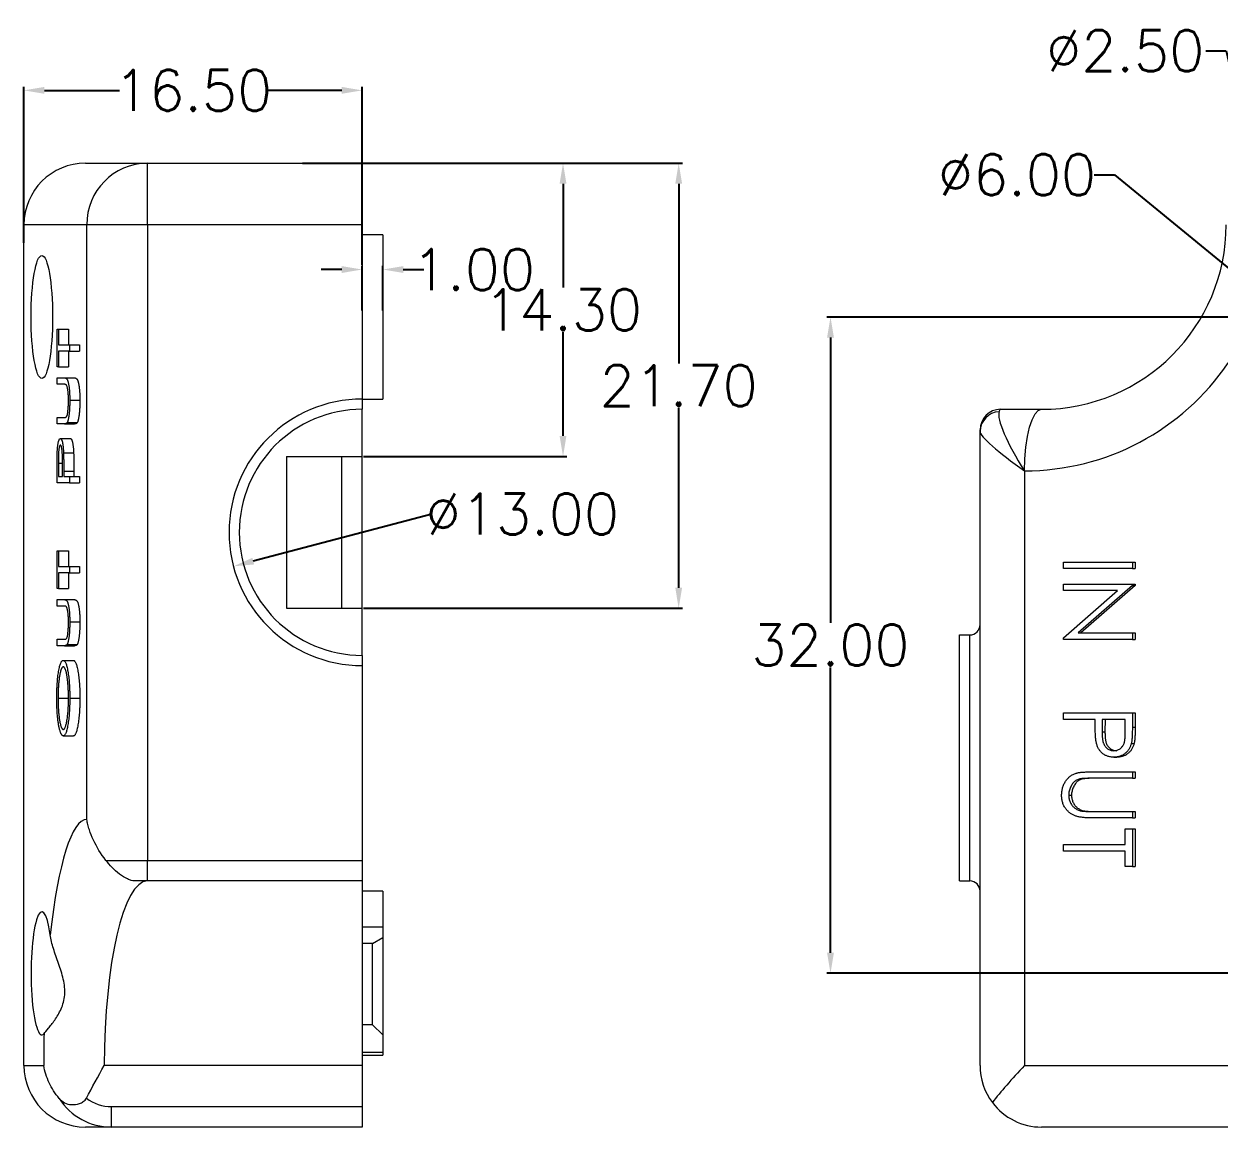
# Model space of a CAD drawing. Header units: inches. Extents: x 1561 to 2692, y 327 to 703.
# Drawn here: x 2455.8 to 2514, y 561.8 to 615.6 of the extents above; entities that cross this region are included whole.
import ezdxf

# ---------------------------------------------------------------- set-up
doc = ezdxf.new("R2010")
doc.units = ezdxf.units.IN
doc.header["$LTSCALE"] = 15
doc.styles.get("Standard").update_dxf_attribs({"font": 'txt', "bigfont": 'gbcbig.shx'})
doc.dimstyles.new('2.5', dxfattribs={"dimtxt": 2, "dimasz": 1, "dimexe": 0.18, "dimexo": 0.0625, "dimgap": 0.09, "dimtad": 0, "dimtih": 1, "dimtoh": 1, "dimzin": 0, "dimdsep": 46, "dimtxsty": 'Standard', "dimcen": 1, "dimadec": 0, "dimazin": 2, "dimtfac": 1, "dimtofl": 0, "dimtmove": 0, "dimatfit": 3, "dimfxl": 1, "dimtolj": 1, "dimtzin": 0, "dimarcsym": 0})

# ---------------------------------------------------------------- blocks, each defined once
blk = doc.blocks.new('SW_CENTERMARKSYMBOL_8')
at = {"color": 0, "linetype": 'Continuous', "lineweight": 0}
for p, q in [((0, 5), (0, 6.5)), ((0, 0), (0, 2.5)), ((-5, 0), (-6.5, 0)), ((0, 0), (-2.5, 0)), ((0, 0), (0, -2.5)), ((0, 0), (2.5, 0)), ((5, 0), (6.5, 0)), ((0, -5), (0, -6.5))]:
    blk.add_line(p, q, dxfattribs=at)
blk = doc.blocks.new('SW_CENTERMARKSYMBOL_9')
at = {"color": 0, "linetype": 'Continuous', "lineweight": 0}
for p, q in [((0, 5), (0, 6.5)), ((0, 0), (0, 2.5)), ((-5, 0), (-6.5, 0)), ((0, 0), (-2.5, 0)), ((0, 0), (0, -2.5)), ((0, 0), (2.5, 0)), ((5, 0), (6.5, 0)), ((0, -5), (0, -6.5))]:
    blk.add_line(p, q, dxfattribs=at)
blk = doc.blocks.new('*D173')
at = {"color": 0, "lineweight": -2}
for p, q in [((2455.761, 604.929), (2455.761, 612.538)), ((2472.261, 603.845), (2472.261, 612.538)), ((2456.761, 612.358), (2460.421, 612.358)), ((2471.261, 612.358), (2467.601, 612.358))]:
    blk.add_line(p, q, dxfattribs=at)
at = {"color": 0}
for points in [[(2456.761, 612.525), (2456.761, 612.192), (2455.761, 612.358)], [(2471.261, 612.525), (2471.261, 612.192), (2472.261, 612.358)]]:
    blk.add_solid(points, dxfattribs=at)
at = {"layer": 'Defpoints', "color": 0}
for p in [(2472.261, 612.358), (2455.761, 604.866), (2472.261, 603.782)]:
    blk.add_point(p, dxfattribs=at)
at = {"color": 0, "insert": (2464.011, 612.358), "char_height": 2, "attachment_point": 5}
blk.add_mtext('\\A1;16.50', dxfattribs=at)
blk = doc.blocks.new('*D174')
at = {"color": 0, "lineweight": -2}
for p, q in [((2472.261, 601.619), (2472.261, 603.802)), ((2473.261, 601.619), (2473.261, 603.802)), ((2471.261, 603.622), (2470.261, 603.622)), ((2474.261, 603.622), (2475.261, 603.622))]:
    blk.add_line(p, q, dxfattribs=at)
at = {"color": 0}
for points in [[(2471.261, 603.788), (2471.261, 603.455), (2472.261, 603.622)], [(2474.261, 603.788), (2474.261, 603.455), (2473.261, 603.622)]]:
    blk.add_solid(points, dxfattribs=at)
at = {"layer": 'Defpoints', "color": 0}
for p in [(2473.261, 603.622), (2472.261, 601.557), (2473.261, 601.557)]:
    blk.add_point(p, dxfattribs=at)
at = {"color": 0, "insert": (2477.684, 603.622), "char_height": 2, "attachment_point": 5}
blk.add_mtext('\\A1;1.00', dxfattribs=at)
blk = doc.blocks.new('*D175')
at = {"color": 0, "lineweight": -2}
for p, q in [((2469.347, 608.807), (2482.227, 608.807)), ((2482.047, 607.807), (2482.047, 602.747)), ((2482.047, 595.507), (2482.047, 600.567)), ((2472.323, 594.507), (2482.227, 594.507))]:
    blk.add_line(p, q, dxfattribs=at)
at = {"color": 0}
for points in [[(2481.88, 607.807), (2482.213, 607.807), (2482.047, 608.807)], [(2481.88, 595.507), (2482.213, 595.507), (2482.047, 594.507)]]:
    blk.add_solid(points, dxfattribs=at)
at = {"layer": 'Defpoints', "color": 0}
for p in [(2469.285, 608.807), (2482.047, 608.807), (2472.261, 594.507)]:
    blk.add_point(p, dxfattribs=at)
at = {"color": 0, "insert": (2482.047, 601.657), "char_height": 2, "attachment_point": 5}
blk.add_mtext('\\A1;14.30', dxfattribs=at)
blk = doc.blocks.new('*D176')
at = {"color": 0, "lineweight": -2}
for p, q in [((2469.347, 608.807), (2487.866, 608.807)), ((2487.686, 607.807), (2487.686, 599.047)), ((2487.686, 588.107), (2487.686, 596.867)), ((2472.323, 587.107), (2487.866, 587.107))]:
    blk.add_line(p, q, dxfattribs=at)
at = {"color": 0}
for points in [[(2487.52, 607.807), (2487.853, 607.807), (2487.686, 608.807)], [(2487.52, 588.107), (2487.853, 588.107), (2487.686, 587.107)]]:
    blk.add_solid(points, dxfattribs=at)
at = {"layer": 'Defpoints', "color": 0}
for p in [(2469.285, 608.807), (2487.686, 608.807), (2472.261, 587.107)]:
    blk.add_point(p, dxfattribs=at)
at = {"color": 0, "insert": (2487.686, 597.957), "char_height": 2, "attachment_point": 5}
blk.add_mtext('\\A1;21.70', dxfattribs=at)
blk = doc.blocks.new('*D177')
at = {"color": 0, "lineweight": -2}
blk.add_line((2475.643, 591.699), (2466.943, 589.404), dxfattribs=at)
at = {"color": 0}
blk.add_solid([(2466.9, 589.565), (2466.985, 589.243), (2465.976, 589.149)], dxfattribs=at)
at = {"layer": 'Defpoints', "color": 0}
for p in [(2478.546, 592.465), (2465.976, 589.149)]:
    blk.add_point(p, dxfattribs=at)
at = {"color": 0, "insert": (2480.066, 591.699), "char_height": 2, "attachment_point": 5}
blk.add_mtext('\\A1;∅13.00', dxfattribs=at)
blk = doc.blocks.new('*D189')
at = {"color": 0, "lineweight": -2}
for p, q in [((2523.82, 601.307), (2494.909, 601.307)), ((2495.089, 600.307), (2495.089, 586.397)), ((2495.089, 570.307), (2495.089, 584.217)), ((2523.82, 569.307), (2494.909, 569.307))]:
    blk.add_line(p, q, dxfattribs=at)
at = {"color": 0}
for points in [[(2494.922, 600.307), (2495.256, 600.307), (2495.089, 601.307)], [(2494.922, 570.307), (2495.256, 570.307), (2495.089, 569.307)]]:
    blk.add_solid(points, dxfattribs=at)
at = {"layer": 'Defpoints', "color": 0}
for p in [(2523.882, 601.307), (2495.089, 569.307), (2523.882, 569.307)]:
    blk.add_point(p, dxfattribs=at)
at = {"color": 0, "insert": (2495.089, 585.307), "char_height": 2, "attachment_point": 5}
blk.add_mtext('\\A1;32.00', dxfattribs=at)
blk = doc.blocks.new('*D192')
at = {"color": 0, "lineweight": -2}
for p, q in [((2507.939, 608.241), (2508.939, 608.241)), ((2508.939, 608.241), (2518.928, 600.037))]:
    blk.add_line(p, q, dxfattribs=at)
at = {"color": 0}
blk.add_solid([(2519.034, 600.166), (2518.822, 599.909), (2519.701, 599.403)], dxfattribs=at)
at = {"layer": 'Defpoints', "color": 0}
for p in [(2515.064, 603.211), (2519.701, 599.403)]:
    blk.add_point(p, dxfattribs=at)
at = {"color": 0, "insert": (2504.183, 608.241), "char_height": 2, "attachment_point": 5}
blk.add_mtext('\\A1;∅6.00', dxfattribs=at)
blk = doc.blocks.new('*D193')
at = {"color": 0, "lineweight": -2}
for p, q in [((2513.382, 614.286), (2514.382, 614.286)), ((2514.382, 614.286), (2516.876, 603.499)), ((2517.382, 600.307), (2517.382, 602.307)), ((2516.382, 601.307), (2518.382, 601.307))]:
    blk.add_line(p, q, dxfattribs=at)
at = {"color": 0}
blk.add_solid([(2517.038, 603.537), (2516.713, 603.461), (2517.101, 602.525)], dxfattribs=at)
at = {"layer": 'Defpoints', "color": 0}
for p in [(2517.101, 602.525), (2517.664, 600.089)]:
    blk.add_point(p, dxfattribs=at)
at = {"color": 0, "insert": (2509.459, 614.286), "char_height": 2, "attachment_point": 5}
blk.add_mtext('\\A1;∅2.50', dxfattribs=at)

msp = doc.modelspace()

# ---------------------------------------------------------------- linework, layer by layer
at = {"color": 7, "linetype": 'Continuous', "lineweight": 15}
for p, q in [((2458.761, 608.807), (2461.781, 608.807)), ((2461.781, 605.807), (2461.781, 608.807)), ((2461.781, 608.807), (2472.261, 608.807)), ((2472.261, 608.807), (2472.261, 605.807)), ((2458.826, 605.807), (2455.761, 605.807)), ((2455.761, 564.807), (2455.761, 605.807)), ((2458.826, 576.807), (2458.826, 605.807)), ((2461.781, 605.807), (2458.826, 605.807)), ((2461.781, 605.807), (2461.781, 574.807)), ((2472.261, 605.807), (2461.781, 605.807)), ((2472.261, 605.807), (2472.261, 597.307)), ((2473.261, 605.307), (2472.261, 605.307)), ((2473.261, 605.307), (2473.261, 597.307)), ((2457.378, 598.877), (2457.378, 600.717)), ((2457.378, 600.717), (2457.44, 600.717)), ((2457.44, 600.717), (2457.44, 599.954)), ((2457.44, 600.717), (2457.932, 600.717)), ((2457.932, 600.717), (2457.932, 599.954)), ((2457.44, 599.954), (2457.981, 599.954)), ((2457.981, 599.954), (2457.981, 599.64)), ((2457.981, 599.954), (2458.474, 599.954)), ((2458.474, 599.954), (2458.474, 599.64)), ((2457.981, 599.64), (2457.44, 599.64)), ((2457.44, 599.64), (2457.44, 598.877)), ((2457.932, 599.64), (2457.932, 598.877)), ((2457.981, 599.64), (2458.474, 599.64)), ((2457.44, 598.877), (2457.378, 598.877)), ((2457.44, 598.877), (2457.932, 598.877)), ((2457.378, 598.025), (2457.378, 598.339)), ((2457.378, 598.339), (2457.742, 598.339)), ((2457.739, 598.025), (2457.378, 598.025)), ((2457.742, 598.339), (2458.235, 598.339)), ((2457.997, 597.251), (2458.489, 597.251)), ((2472.261, 597.307), (2473.261, 597.307)), ((2472.261, 597.307), (2472.261, 596.807)), ((2472.261, 594.507), (2472.261, 596.807)), ((2503.382, 596.807), (2505.382, 596.807)), ((2457.378, 596.095), (2457.378, 596.409)), ((2457.378, 596.409), (2457.739, 596.409)), ((2457.739, 596.409), (2457.766, 596.409)), ((2457.742, 596.095), (2457.378, 596.095)), ((2457.742, 596.095), (2458.235, 596.095)), ((2457.869, 596.158), (2458.362, 596.158)), ((2502.382, 595.728), (2502.382, 595.807)), ((2502.382, 564.807), (2502.382, 595.728)), ((2457.54, 595.377), (2458.032, 595.377)), ((2457.693, 594.679), (2458.185, 594.679)), ((2468.561, 594.507), (2472.261, 594.507)), ((2468.561, 594.507), (2468.561, 587.107)), ((2471.261, 587.107), (2471.261, 594.507)), ((2472.261, 587.107), (2472.261, 594.507)), ((2457.378, 593.223), (2457.378, 593.91)), ((2457.44, 594.178), (2457.44, 593.538)), ((2457.641, 593.538), (2457.642, 594.15)), ((2457.44, 593.538), (2457.641, 593.538)), ((2457.703, 593.788), (2457.703, 593.538)), ((2457.703, 593.788), (2458.195, 593.788)), ((2457.703, 593.538), (2457.981, 593.538)), ((2457.981, 593.538), (2457.981, 593.223)), ((2457.981, 593.538), (2458.474, 593.538)), ((2458.195, 593.788), (2458.195, 593.538)), ((2458.474, 593.538), (2458.474, 593.223)), ((2504.549, 593.807), (2504.549, 564.807)), ((2457.981, 593.223), (2457.378, 593.223)), ((2457.981, 593.223), (2458.474, 593.223)), ((2457.378, 588.063), (2457.378, 589.903)), ((2457.378, 589.903), (2457.44, 589.903)), ((2457.44, 589.903), (2457.44, 589.14)), ((2457.44, 589.903), (2457.932, 589.903)), ((2457.932, 589.903), (2457.932, 589.14)), ((2506.445, 589.044), (2506.445, 589.358)), ((2506.445, 589.358), (2509.807, 589.358)), ((2509.807, 589.358), (2509.807, 589.044)), ((2509.807, 589.358), (2509.946, 589.358)), ((2509.946, 589.358), (2509.946, 589.044)), ((2457.44, 589.14), (2457.981, 589.14)), ((2457.44, 588.826), (2457.44, 588.063)), ((2457.981, 588.826), (2457.44, 588.826)), ((2457.932, 588.826), (2457.932, 588.063)), ((2457.981, 589.14), (2457.981, 588.826)), ((2457.981, 589.14), (2458.474, 589.14)), ((2457.981, 588.826), (2458.474, 588.826)), ((2458.474, 589.14), (2458.474, 588.826)), ((2509.807, 589.044), (2506.445, 589.044)), ((2509.807, 589.044), (2509.946, 589.044)), ((2457.44, 588.063), (2457.378, 588.063)), ((2457.44, 588.063), (2457.932, 588.063)), ((2506.445, 588.281), (2509.807, 588.281)), ((2506.445, 587.967), (2506.445, 588.281)), ((2509.807, 588.215), (2507.161, 585.903)), ((2509.946, 588.215), (2507.299, 585.903)), ((2509.807, 588.281), (2509.807, 588.215)), ((2509.807, 588.281), (2509.946, 588.281)), ((2509.807, 588.215), (2509.946, 588.215)), ((2509.946, 588.281), (2509.946, 588.215)), ((2457.378, 587.211), (2457.378, 587.525)), ((2457.378, 587.525), (2457.742, 587.525)), ((2457.742, 587.525), (2458.235, 587.525)), ((2506.445, 585.66), (2509.085, 587.967)), ((2509.085, 587.967), (2506.445, 587.967)), ((2457.739, 587.211), (2457.378, 587.211)), ((2468.561, 587.107), (2472.261, 587.107)), ((2472.261, 584.807), (2472.261, 587.107)), ((2457.997, 586.437), (2458.489, 586.437)), ((2501.382, 573.807), (2501.382, 585.807)), ((2501.382, 585.807), (2501.882, 585.807)), ((2501.882, 573.807), (2501.882, 585.807)), ((2507.161, 585.903), (2509.807, 585.903)), ((2509.807, 585.903), (2509.807, 585.589)), ((2509.807, 585.903), (2509.946, 585.903)), ((2509.946, 585.903), (2509.946, 585.589)), ((2457.378, 585.281), (2457.378, 585.595)), ((2457.378, 585.595), (2457.739, 585.595)), ((2457.742, 585.281), (2457.378, 585.281)), ((2457.739, 585.595), (2457.766, 585.595)), ((2457.742, 585.281), (2458.235, 585.281)), ((2457.869, 585.344), (2458.362, 585.344)), ((2506.445, 585.589), (2506.445, 585.66)), ((2509.807, 585.589), (2506.445, 585.589)), ((2509.807, 585.589), (2509.946, 585.589)), ((2457.679, 584.563), (2458.172, 584.563)), ((2472.261, 584.807), (2472.261, 584.307)), ((2472.261, 584.307), (2472.261, 574.807)), ((2457.925, 582.998), (2457.917, 582.716)), ((2457.424, 582.716), (2457.917, 582.716)), ((2457.917, 582.716), (2457.927, 582.438)), ((2457.997, 582.729), (2458.489, 582.729)), ((2506.445, 581.685), (2506.445, 581.999)), ((2506.445, 581.999), (2509.807, 581.999)), ((2507.996, 581.685), (2506.445, 581.685)), ((2507.996, 581.435), (2507.996, 581.685)), ((2508.341, 581.685), (2508.334, 581.072)), ((2509.462, 581.685), (2508.341, 581.685)), ((2508.48, 581.685), (2508.473, 581.072)), ((2509.462, 581.045), (2509.462, 581.685)), ((2509.807, 581.999), (2509.807, 581.313)), ((2509.807, 581.999), (2509.946, 581.999)), ((2509.946, 581.999), (2509.946, 581.313)), ((2508.334, 581.072), (2508.473, 581.072)), ((2509.807, 581.313), (2509.946, 581.313)), ((2457.682, 580.884), (2458.175, 580.884)), ((2509.756, 580.516), (2509.895, 580.516)), ((2508.905, 579.845), (2509.044, 579.845)), ((2507.345, 578.799), (2507.484, 578.799)), ((2507.776, 579.127), (2509.807, 579.127)), ((2509.807, 578.813), (2507.792, 578.813)), ((2509.807, 579.127), (2509.807, 578.813)), ((2509.807, 579.127), (2509.946, 579.127)), ((2509.807, 578.813), (2509.946, 578.813)), ((2509.946, 579.127), (2509.946, 578.813)), ((2506.703, 577.989), (2506.842, 577.989)), ((2507.27, 577.234), (2507.409, 577.234)), ((2507.792, 577.198), (2509.807, 577.198)), ((2509.807, 577.198), (2509.807, 576.884)), ((2509.807, 577.198), (2509.946, 577.198)), ((2509.946, 577.198), (2509.946, 576.884)), ((2509.807, 576.884), (2507.776, 576.884)), ((2509.807, 576.884), (2509.946, 576.884)), ((2509.462, 576.345), (2509.807, 576.345)), ((2509.462, 575.582), (2509.462, 576.345)), ((2509.807, 576.345), (2509.807, 574.506)), ((2509.807, 576.345), (2509.946, 576.345)), ((2509.946, 576.345), (2509.946, 574.506)), ((2506.445, 575.268), (2506.445, 575.582)), ((2506.445, 575.582), (2509.462, 575.582)), ((2509.462, 575.268), (2506.445, 575.268)), ((2509.462, 574.506), (2509.462, 575.268)), ((2459.763, 574.807), (2461.781, 574.807)), ((2461.781, 573.807), (2461.781, 574.807)), ((2461.781, 574.807), (2472.261, 574.807)), ((2472.261, 574.807), (2472.261, 573.807)), ((2509.807, 574.506), (2509.462, 574.506)), ((2509.807, 574.506), (2509.946, 574.506)), ((2461.781, 573.807), (2461.125, 573.807)), ((2472.261, 573.807), (2461.781, 573.807)), ((2472.261, 573.807), (2472.261, 564.807)), ((2501.382, 573.807), (2501.882, 573.807)), ((2473.261, 573.307), (2472.261, 573.307)), ((2473.261, 573.307), (2473.261, 571.552)), ((2473.261, 571.552), (2472.261, 571.552)), ((2473.261, 571.552), (2473.261, 571.047)), ((2472.761, 570.766), (2472.261, 570.766)), ((2472.761, 570.766), (2473.261, 571.047)), ((2472.761, 566.792), (2472.761, 570.766)), ((2473.261, 571.047), (2473.261, 566.309)), ((2472.761, 566.792), (2472.261, 566.792)), ((2473.261, 566.309), (2472.761, 566.792)), ((2473.261, 566.309), (2473.261, 565.439)), ((2473.261, 565.439), (2472.261, 565.439)), ((2472.261, 565.307), (2473.261, 565.307)), ((2473.261, 565.439), (2473.261, 565.307)), ((2455.761, 564.807), (2456.726, 564.807)), ((2472.261, 564.807), (2459.681, 564.807)), ((2472.261, 564.807), (2472.261, 562.807)), ((2504.549, 564.807), (2514.482, 564.807)), ((2460.031, 561.807), (2460.031, 562.807)), ((2460.031, 562.807), (2472.261, 562.807)), ((2472.261, 562.807), (2472.261, 561.807)), ((2460.031, 561.807), (2458.761, 561.807)), ((2472.261, 561.807), (2460.031, 561.807)), ((2514.908, 561.807), (2505.382, 561.807))]:
    msp.add_line(p, q, dxfattribs=at)
at = {"color": 8, "linetype": 'Continuous', "lineweight": 15}
msp.add_line((2457.44, 594.178), (2457.642, 594.178), dxfattribs=at)
at = {"color": 7, "linetype": 'Continuous', "lineweight": 15, "flags": 128}
msp.add_lwpolyline([(2504.549, 593.807), (2504.565, 594.392), (2504.612, 594.955), (2504.689, 595.474), (2504.793, 595.928), (2504.919, 596.301), (2505.063, 596.578), (2505.22, 596.749), (2505.382, 596.807)], dxfattribs=at)
at = {"color": 7, "linetype": 'Continuous', "lineweight": 15}
for centre, radius, start, end in [((2458.761, 605.807), 3, 90, 180), ((2461.804, 605.829), 2.978, 90.43528, 180.42883), ((2505.382, 605.807), 9, 270, 0), ((2504.549, 605.807), 12, 270, 325.87337), ((2472.261, 590.807), 6.5, 90, 270), ((2472.261, 590.807), 6, 90, 270), ((2503.382, 595.807), 1, 90, 180), ((2503.361, 595.711), 0.979, 93.27801, 179.02326), ((2501.882, 586.307), 0.5, 270, 0), ((2501.882, 573.307), 0.5, 0, 90), ((2458.761, 564.807), 3, 180, 270), ((2505.382, 564.807), 3, 180, 216.93358), ((2505.382, 564.807), 3, 216.93358, 270)]:
    msp.add_arc(centre, radius, start, end, dxfattribs=at)
msp.add_ellipse((2456.636, 601.307), major_axis=(0, 3), ratio=0.175, dxfattribs=at)
for centre, major_axis, ratio, start_param, end_param in [((2503.382, 593.807), (0, 3), 0.092622, 0, 0.281571), ((2505.382, 593.807), (-2.013, 2.975), 0.19384, 0.151112, 1.440337), ((2505.382, 593.807), (2.989, -1.962), 0.130427, 3.22698, 4.516205), ((2458.826, 564.807), (0, 12), 0.175, 0, 1.01132), ((2461.781, 564.807), (0, 9), 0.233333, 0, 1.570796), ((2456.636, 569.307), (0, 3), 0.175, 5.384921, 9.632804), ((2458.826, 564.807), (0, 12), 0.175, 1.440034, 1.570796), ((2505.382, 564.807), (2.97, 2.97), 0.141723, 1.711582, 2.356194), ((2460.031, 564.807), (3.015, 0), 0.994885, 3.707125, 4.712389), ((2460.031, 564.807), (2.03, 0), 0.98503, 4.06479, 4.712389)]:
    msp.add_ellipse(centre, major_axis=major_axis, ratio=ratio, start_param=start_param, end_param=end_param, dxfattribs=at)
for points, knots in [([(2457.833, 597.989), (2457.831, 597.992), (2457.826, 597.999), (2457.818, 598.005), (2457.809, 598.011), (2457.798, 598.016), (2457.785, 598.02), (2457.771, 598.023), (2457.756, 598.024), (2457.745, 598.025), (2457.739, 598.025)], [0, 0, 0, 0, 0.069835, 0.155621, 0.257802, 0.373811, 0.506402, 0.655564, 0.820079, 1, 1, 1, 1]), ([(2457.742, 598.339), (2457.749, 598.339), (2457.762, 598.338), (2457.78, 598.334), (2457.798, 598.327), (2457.815, 598.317), (2457.831, 598.304), (2457.846, 598.29), (2457.86, 598.272), (2457.873, 598.251), (2457.885, 598.227), (2457.897, 598.195), (2457.909, 598.16), (2457.92, 598.118), (2457.93, 598.07), (2457.941, 598.017), (2457.95, 597.959), (2457.96, 597.895), (2457.969, 597.828), (2457.976, 597.756), (2457.982, 597.68), (2457.988, 597.602), (2457.992, 597.519), (2457.995, 597.433), (2457.996, 597.343), (2457.997, 597.282), (2457.997, 597.251)], [0, 0, 0, 0, 0.054863, 0.107068, 0.156992, 0.20401, 0.248513, 0.290509, 0.330189, 0.367589, 0.403883, 0.440037, 0.476326, 0.512827, 0.550256, 0.588407, 0.627439, 0.667776, 0.708433, 0.748606, 0.788948, 0.829446, 0.87036, 0.912207, 0.955543, 1, 1, 1, 1]), ([(2457.935, 597.234), (2457.935, 597.262), (2457.934, 597.319), (2457.932, 597.404), (2457.928, 597.487), (2457.922, 597.567), (2457.916, 597.643), (2457.907, 597.713), (2457.898, 597.776), (2457.887, 597.834), (2457.875, 597.883), (2457.863, 597.927), (2457.848, 597.962), (2457.838, 597.98), (2457.833, 597.989)], [0, 0, 0, 0, 0.082893, 0.165308, 0.24777, 0.331788, 0.415226, 0.496315, 0.577102, 0.657736, 0.739278, 0.823164, 0.909473, 1, 1, 1, 1]), ([(2458.235, 598.339), (2458.241, 598.339), (2458.254, 598.338), (2458.273, 598.334), (2458.291, 598.327), (2458.308, 598.317), (2458.323, 598.304), (2458.338, 598.29), (2458.352, 598.272), (2458.365, 598.251), (2458.378, 598.227), (2458.39, 598.195), (2458.401, 598.16), (2458.412, 598.118), (2458.423, 598.07), (2458.433, 598.017), (2458.443, 597.959), (2458.452, 597.895), (2458.461, 597.828), (2458.469, 597.756), (2458.475, 597.68), (2458.48, 597.602), (2458.484, 597.519), (2458.487, 597.433), (2458.489, 597.343), (2458.489, 597.282), (2458.489, 597.251)], [0, 0, 0, 0, 0.054863, 0.107068, 0.156992, 0.20401, 0.248513, 0.290509, 0.330189, 0.367589, 0.403883, 0.440037, 0.476326, 0.512827, 0.550256, 0.588407, 0.627439, 0.667776, 0.708433, 0.748606, 0.788948, 0.829446, 0.87036, 0.912207, 0.955543, 1, 1, 1, 1]), ([(2457.82, 596.423), (2457.825, 596.429), (2457.836, 596.438), (2457.852, 596.465), (2457.866, 596.5), (2457.879, 596.543), (2457.891, 596.598), (2457.901, 596.666), (2457.911, 596.746), (2457.919, 596.837), (2457.926, 596.934), (2457.931, 597.034), (2457.934, 597.134), (2457.935, 597.201), (2457.935, 597.234)], [0, 0, 0, 0, 0.086898, 0.167753, 0.244964, 0.31813, 0.392337, 0.4701, 0.554266, 0.644399, 0.736918, 0.826197, 0.913693, 1, 1, 1, 1]), ([(2457.997, 597.251), (2457.997, 597.218), (2457.996, 597.152), (2457.995, 597.054), (2457.992, 596.961), (2457.988, 596.871), (2457.983, 596.785), (2457.977, 596.702), (2457.97, 596.623), (2457.962, 596.549), (2457.953, 596.478), (2457.943, 596.415), (2457.933, 596.356), (2457.921, 596.304), (2457.909, 596.258), (2457.897, 596.218), (2457.883, 596.184), (2457.874, 596.167), (2457.869, 596.158)], [0, 0, 0, 0, 0.071184, 0.139662, 0.206344, 0.271408, 0.335461, 0.39832, 0.460631, 0.523264, 0.585019, 0.645206, 0.704252, 0.762968, 0.821064, 0.880088, 0.939381, 1, 1, 1, 1]), ([(2458.489, 597.251), (2458.489, 597.218), (2458.489, 597.152), (2458.487, 597.054), (2458.484, 596.961), (2458.481, 596.871), (2458.476, 596.785), (2458.47, 596.702), (2458.463, 596.623), (2458.454, 596.549), (2458.445, 596.478), (2458.436, 596.415), (2458.425, 596.356), (2458.414, 596.304), (2458.402, 596.258), (2458.389, 596.218), (2458.376, 596.184), (2458.367, 596.167), (2458.362, 596.158)], [0, 0, 0, 0, 0.071184, 0.139662, 0.206344, 0.271408, 0.335461, 0.39832, 0.460631, 0.523264, 0.585019, 0.645206, 0.704252, 0.762968, 0.821064, 0.880088, 0.939381, 1, 1, 1, 1]), ([(2457.748, 596.41), (2457.76, 596.41), (2457.784, 596.409), (2457.808, 596.419), (2457.82, 596.423)], [0, 0, 0, 0, 0.505561, 1, 1, 1, 1]), ([(2457.869, 596.158), (2457.866, 596.152), (2457.859, 596.141), (2457.848, 596.129), (2457.834, 596.119), (2457.819, 596.11), (2457.803, 596.104), (2457.784, 596.099), (2457.764, 596.095), (2457.75, 596.095), (2457.742, 596.095)], [0, 0, 0, 0, 0.07813, 0.169465, 0.274335, 0.39211, 0.523687, 0.668365, 0.827132, 1, 1, 1, 1]), ([(2458.362, 596.158), (2458.359, 596.152), (2458.352, 596.141), (2458.34, 596.129), (2458.327, 596.119), (2458.312, 596.11), (2458.295, 596.104), (2458.277, 596.099), (2458.256, 596.095), (2458.242, 596.095), (2458.235, 596.095)], [0, 0, 0, 0, 0.07813, 0.169465, 0.274335, 0.39211, 0.523687, 0.668365, 0.827132, 1, 1, 1, 1]), ([(2457.387, 594.707), (2457.388, 594.731), (2457.39, 594.779), (2457.395, 594.848), (2457.4, 594.913), (2457.406, 594.976), (2457.413, 595.034), (2457.421, 595.09), (2457.43, 595.142), (2457.439, 595.19), (2457.45, 595.235), (2457.461, 595.272), (2457.472, 595.305), (2457.485, 595.332), (2457.497, 595.352), (2457.511, 595.367), (2457.525, 595.376), (2457.535, 595.377), (2457.54, 595.377)], [0, 0, 0, 0, 0.062472, 0.123472, 0.183383, 0.243116, 0.302081, 0.361286, 0.42141, 0.48249, 0.544101, 0.605721, 0.667186, 0.730025, 0.794582, 0.860367, 0.928918, 1, 1, 1, 1]), ([(2457.54, 595.063), (2457.535, 595.062), (2457.525, 595.059), (2457.511, 595.041), (2457.498, 595.009), (2457.485, 594.966), (2457.474, 594.913), (2457.464, 594.852), (2457.456, 594.782), (2457.451, 594.718), (2457.448, 594.66), (2457.445, 594.61), (2457.444, 594.553), (2457.442, 594.49), (2457.441, 594.421), (2457.44, 594.346), (2457.44, 594.264), (2457.44, 594.207), (2457.44, 594.178)], [0, 0, 0, 0, 0.0700338, 0.1392185, 0.2081679, 0.2791337, 0.3499371, 0.4182944, 0.4875403, 0.5575765, 0.5954902, 0.638118, 0.6859574, 0.7382224, 0.7961316, 0.8585366, 0.9266681, 1, 1, 1, 1]), ([(2457.54, 595.377), (2457.545, 595.377), (2457.554, 595.376), (2457.569, 595.366), (2457.582, 595.353), (2457.595, 595.332), (2457.607, 595.305), (2457.619, 595.274), (2457.63, 595.236), (2457.64, 595.192), (2457.649, 595.144), (2457.658, 595.091), (2457.666, 595.033), (2457.673, 594.971), (2457.679, 594.904), (2457.685, 594.833), (2457.689, 594.758), (2457.692, 594.706), (2457.693, 594.679)], [0, 0, 0, 0, 0.070119, 0.137192, 0.202016, 0.264631, 0.326117, 0.38601, 0.445812, 0.505298, 0.564633, 0.624283, 0.683902, 0.743953, 0.805388, 0.868388, 0.933084, 1, 1, 1, 1]), ([(2457.642, 594.15), (2457.642, 594.18), (2457.642, 594.238), (2457.641, 594.321), (2457.641, 594.399), (2457.64, 594.47), (2457.638, 594.535), (2457.636, 594.593), (2457.634, 594.646), (2457.63, 594.707), (2457.625, 594.775), (2457.617, 594.849), (2457.607, 594.912), (2457.596, 594.966), (2457.583, 595.01), (2457.569, 595.041), (2457.555, 595.06), (2457.545, 595.062), (2457.54, 595.063)], [0, 0, 0, 0, 0.072547, 0.14005, 0.202519, 0.260605, 0.313264, 0.361727, 0.40489, 0.444319, 0.516599, 0.586409, 0.654996, 0.724302, 0.793411, 0.86161, 0.929538, 1, 1, 1, 1]), ([(2458.032, 595.377), (2458.037, 595.377), (2458.047, 595.376), (2458.061, 595.366), (2458.075, 595.353), (2458.088, 595.332), (2458.1, 595.305), (2458.111, 595.274), (2458.122, 595.236), (2458.132, 595.192), (2458.142, 595.144), (2458.151, 595.091), (2458.158, 595.033), (2458.166, 594.971), (2458.172, 594.904), (2458.177, 594.833), (2458.182, 594.758), (2458.184, 594.706), (2458.185, 594.679)], [0, 0, 0, 0, 0.070119, 0.137192, 0.202016, 0.264631, 0.326117, 0.38601, 0.445812, 0.505298, 0.564633, 0.624283, 0.683902, 0.743953, 0.805388, 0.868388, 0.933084, 1, 1, 1, 1]), ([(2457.378, 593.91), (2457.378, 593.957), (2457.378, 594.048), (2457.378, 594.177), (2457.379, 594.295), (2457.38, 594.401), (2457.381, 594.495), (2457.383, 594.576), (2457.384, 594.646), (2457.386, 594.688), (2457.387, 594.707)], [0, 0, 0, 0, 0.176956, 0.339055, 0.486318, 0.618781, 0.735619, 0.838742, 0.926457, 1, 1, 1, 1]), ([(2457.693, 594.679), (2457.694, 594.657), (2457.695, 594.609), (2457.697, 594.53), (2457.699, 594.438), (2457.7, 594.333), (2457.701, 594.215), (2457.702, 594.084), (2457.703, 593.94), (2457.703, 593.84), (2457.703, 593.788)], [0, 0, 0, 0, 0.0751716, 0.1647429, 0.2680114, 0.385964, 0.5177993, 0.6636978, 0.8244168, 1, 1, 1, 1]), ([(2458.185, 594.679), (2458.186, 594.657), (2458.188, 594.609), (2458.19, 594.53), (2458.191, 594.438), (2458.193, 594.333), (2458.194, 594.215), (2458.195, 594.084), (2458.195, 593.94), (2458.195, 593.84), (2458.195, 593.788)], [0, 0, 0, 0, 0.0751716, 0.1647429, 0.2680114, 0.385964, 0.5177993, 0.6636978, 0.8244168, 1, 1, 1, 1]), ([(2457.742, 587.525), (2457.749, 587.524), (2457.762, 587.524), (2457.78, 587.52), (2457.798, 587.513), (2457.815, 587.503), (2457.831, 587.49), (2457.846, 587.476), (2457.86, 587.458), (2457.873, 587.436), (2457.885, 587.413), (2457.897, 587.381), (2457.909, 587.345), (2457.92, 587.304), (2457.93, 587.256), (2457.941, 587.203), (2457.95, 587.145), (2457.96, 587.081), (2457.969, 587.014), (2457.976, 586.942), (2457.982, 586.866), (2457.988, 586.787), (2457.992, 586.705), (2457.995, 586.619), (2457.996, 586.529), (2457.997, 586.468), (2457.997, 586.437)], [0, 0, 0, 0, 0.054863, 0.107068, 0.156992, 0.20401, 0.248513, 0.290509, 0.330189, 0.367589, 0.403883, 0.440037, 0.476326, 0.512827, 0.550256, 0.588407, 0.627439, 0.667776, 0.708433, 0.748606, 0.788948, 0.829446, 0.87036, 0.912207, 0.955543, 1, 1, 1, 1]), ([(2458.235, 587.525), (2458.241, 587.524), (2458.254, 587.524), (2458.273, 587.52), (2458.291, 587.513), (2458.308, 587.503), (2458.323, 587.49), (2458.338, 587.476), (2458.352, 587.458), (2458.365, 587.436), (2458.378, 587.413), (2458.39, 587.381), (2458.401, 587.345), (2458.412, 587.304), (2458.423, 587.256), (2458.433, 587.203), (2458.443, 587.145), (2458.452, 587.081), (2458.461, 587.014), (2458.469, 586.942), (2458.475, 586.866), (2458.48, 586.787), (2458.484, 586.705), (2458.487, 586.619), (2458.489, 586.529), (2458.489, 586.468), (2458.489, 586.437)], [0, 0, 0, 0, 0.054863, 0.107068, 0.156992, 0.20401, 0.248513, 0.290509, 0.330189, 0.367589, 0.403883, 0.440037, 0.476326, 0.512827, 0.550256, 0.588407, 0.627439, 0.667776, 0.708433, 0.748606, 0.788948, 0.829446, 0.87036, 0.912207, 0.955543, 1, 1, 1, 1]), ([(2457.833, 587.175), (2457.831, 587.178), (2457.826, 587.185), (2457.818, 587.191), (2457.809, 587.197), (2457.798, 587.202), (2457.785, 587.206), (2457.771, 587.209), (2457.756, 587.21), (2457.745, 587.21), (2457.739, 587.211)], [0, 0, 0, 0, 0.069835, 0.155621, 0.257802, 0.373811, 0.506402, 0.655564, 0.820079, 1, 1, 1, 1]), ([(2457.935, 586.42), (2457.935, 586.448), (2457.934, 586.505), (2457.932, 586.59), (2457.928, 586.672), (2457.922, 586.753), (2457.916, 586.829), (2457.907, 586.899), (2457.898, 586.962), (2457.887, 587.019), (2457.875, 587.069), (2457.863, 587.113), (2457.848, 587.148), (2457.838, 587.166), (2457.833, 587.175)], [0, 0, 0, 0, 0.082893, 0.165308, 0.24777, 0.331788, 0.415226, 0.496315, 0.577102, 0.657736, 0.739278, 0.823164, 0.909473, 1, 1, 1, 1]), ([(2457.82, 585.609), (2457.825, 585.614), (2457.836, 585.624), (2457.852, 585.651), (2457.866, 585.686), (2457.879, 585.729), (2457.891, 585.784), (2457.901, 585.852), (2457.911, 585.932), (2457.919, 586.023), (2457.926, 586.12), (2457.931, 586.22), (2457.934, 586.32), (2457.935, 586.387), (2457.935, 586.42)], [0, 0, 0, 0, 0.086898, 0.167753, 0.244964, 0.31813, 0.392337, 0.4701, 0.554266, 0.644399, 0.736918, 0.826197, 0.913693, 1, 1, 1, 1]), ([(2457.997, 586.437), (2457.997, 586.404), (2457.996, 586.338), (2457.995, 586.24), (2457.992, 586.147), (2457.988, 586.057), (2457.983, 585.97), (2457.977, 585.888), (2457.97, 585.809), (2457.962, 585.735), (2457.953, 585.664), (2457.943, 585.601), (2457.933, 585.542), (2457.921, 585.49), (2457.909, 585.444), (2457.897, 585.404), (2457.883, 585.37), (2457.874, 585.352), (2457.869, 585.344)], [0, 0, 0, 0, 0.071184, 0.139662, 0.206344, 0.271408, 0.335461, 0.39832, 0.460631, 0.523264, 0.585019, 0.645206, 0.704252, 0.762968, 0.821064, 0.880088, 0.939381, 1, 1, 1, 1]), ([(2458.489, 586.437), (2458.489, 586.404), (2458.489, 586.338), (2458.487, 586.24), (2458.484, 586.147), (2458.481, 586.057), (2458.476, 585.97), (2458.47, 585.888), (2458.463, 585.809), (2458.454, 585.735), (2458.445, 585.664), (2458.436, 585.601), (2458.425, 585.542), (2458.414, 585.49), (2458.402, 585.444), (2458.389, 585.404), (2458.376, 585.37), (2458.367, 585.352), (2458.362, 585.344)], [0, 0, 0, 0, 0.071184, 0.139662, 0.206344, 0.271408, 0.335461, 0.39832, 0.460631, 0.523264, 0.585019, 0.645206, 0.704252, 0.762968, 0.821064, 0.880088, 0.939381, 1, 1, 1, 1]), ([(2457.869, 585.344), (2457.866, 585.338), (2457.859, 585.327), (2457.848, 585.315), (2457.834, 585.305), (2457.819, 585.296), (2457.803, 585.29), (2457.784, 585.285), (2457.764, 585.281), (2457.75, 585.281), (2457.742, 585.281)], [0, 0, 0, 0, 0.07813, 0.169465, 0.274335, 0.39211, 0.523687, 0.668365, 0.827132, 1, 1, 1, 1]), ([(2457.748, 585.596), (2457.76, 585.596), (2457.784, 585.595), (2457.808, 585.605), (2457.82, 585.609)], [0, 0, 0, 0, 0.505561, 1, 1, 1, 1]), ([(2458.362, 585.344), (2458.359, 585.338), (2458.352, 585.327), (2458.34, 585.315), (2458.327, 585.305), (2458.312, 585.296), (2458.295, 585.29), (2458.277, 585.285), (2458.256, 585.281), (2458.242, 585.281), (2458.235, 585.281)], [0, 0, 0, 0, 0.07813, 0.169465, 0.274335, 0.39211, 0.523687, 0.668365, 0.827132, 1, 1, 1, 1]), ([(2457.362, 582.701), (2457.363, 582.766), (2457.363, 582.893), (2457.368, 583.08), (2457.375, 583.259), (2457.385, 583.43), (2457.398, 583.593), (2457.414, 583.748), (2457.432, 583.894), (2457.454, 584.03), (2457.477, 584.155), (2457.502, 584.264), (2457.528, 584.357), (2457.556, 584.432), (2457.585, 584.492), (2457.615, 584.532), (2457.647, 584.559), (2457.668, 584.562), (2457.679, 584.563)], [0, 0, 0, 0, 0.066567, 0.130742, 0.193348, 0.254998, 0.316119, 0.377264, 0.4394, 0.502805, 0.566356, 0.628251, 0.689107, 0.749358, 0.81018, 0.871617, 0.934873, 1, 1, 1, 1]), ([(2457.679, 584.563), (2457.69, 584.562), (2457.712, 584.559), (2457.743, 584.532), (2457.773, 584.491), (2457.802, 584.433), (2457.83, 584.357), (2457.856, 584.265), (2457.881, 584.156), (2457.905, 584.032), (2457.926, 583.896), (2457.945, 583.751), (2457.961, 583.599), (2457.974, 583.439), (2457.984, 583.272), (2457.991, 583.098), (2457.996, 582.916), (2457.996, 582.792), (2457.997, 582.729)], [0, 0, 0, 0, 0.065234, 0.128584, 0.190343, 0.251408, 0.312206, 0.373614, 0.436264, 0.500407, 0.564535, 0.627137, 0.688338, 0.74924, 0.810076, 0.871656, 0.934766, 1, 1, 1, 1]), ([(2458.172, 584.563), (2458.183, 584.562), (2458.204, 584.559), (2458.235, 584.532), (2458.266, 584.491), (2458.295, 584.433), (2458.322, 584.357), (2458.348, 584.265), (2458.374, 584.156), (2458.397, 584.032), (2458.419, 583.896), (2458.438, 583.751), (2458.453, 583.599), (2458.467, 583.439), (2458.477, 583.272), (2458.484, 583.098), (2458.488, 582.916), (2458.489, 582.792), (2458.489, 582.729)], [0, 0, 0, 0, 0.065234, 0.128584, 0.190343, 0.251408, 0.312206, 0.373614, 0.436264, 0.500407, 0.564535, 0.627137, 0.688338, 0.74924, 0.810076, 0.871656, 0.934766, 1, 1, 1, 1]), ([(2457.679, 584.249), (2457.673, 584.249), (2457.662, 584.248), (2457.645, 584.237), (2457.628, 584.222), (2457.611, 584.201), (2457.596, 584.172), (2457.58, 584.138), (2457.565, 584.097), (2457.551, 584.05), (2457.537, 583.998), (2457.523, 583.94), (2457.511, 583.877), (2457.499, 583.809), (2457.488, 583.736), (2457.477, 583.657), (2457.467, 583.575), (2457.459, 583.487), (2457.45, 583.396), (2457.443, 583.303), (2457.438, 583.208), (2457.433, 583.113), (2457.429, 583.015), (2457.426, 582.917), (2457.424, 582.817), (2457.424, 582.75), (2457.424, 582.716)], [0, 0, 0, 0, 0.042912, 0.085123, 0.126463, 0.167439, 0.207959, 0.248229, 0.288726, 0.329643, 0.370507, 0.411095, 0.451782, 0.492365, 0.533442, 0.575216, 0.617557, 0.660784, 0.704049, 0.746973, 0.789181, 0.831118, 0.873248, 0.915173, 0.957384, 1, 1, 1, 1]), ([(2457.935, 582.716), (2457.935, 582.751), (2457.935, 582.82), (2457.933, 582.922), (2457.93, 583.022), (2457.926, 583.12), (2457.922, 583.217), (2457.916, 583.311), (2457.909, 583.403), (2457.901, 583.493), (2457.892, 583.579), (2457.883, 583.662), (2457.873, 583.739), (2457.861, 583.811), (2457.849, 583.878), (2457.837, 583.941), (2457.823, 583.998), (2457.809, 584.05), (2457.794, 584.097), (2457.779, 584.138), (2457.763, 584.172), (2457.747, 584.2), (2457.731, 584.222), (2457.714, 584.237), (2457.697, 584.248), (2457.685, 584.249), (2457.679, 584.249)], [0, 0, 0, 0, 0.043639, 0.086549, 0.129194, 0.171459, 0.213444, 0.255398, 0.297507, 0.340084, 0.382496, 0.424107, 0.464849, 0.505555, 0.546202, 0.586772, 0.627275, 0.668486, 0.709511, 0.750395, 0.791069, 0.832005, 0.873119, 0.9146, 0.95695, 1, 1, 1, 1]), ([(2457.682, 580.884), (2457.675, 580.884), (2457.661, 580.885), (2457.64, 580.898), (2457.619, 580.917), (2457.598, 580.943), (2457.578, 580.978), (2457.559, 581.019), (2457.539, 581.069), (2457.521, 581.126), (2457.503, 581.189), (2457.486, 581.259), (2457.469, 581.333), (2457.454, 581.414), (2457.44, 581.5), (2457.427, 581.591), (2457.415, 581.688), (2457.404, 581.791), (2457.394, 581.896), (2457.386, 582.005), (2457.379, 582.116), (2457.373, 582.229), (2457.368, 582.344), (2457.365, 582.461), (2457.363, 582.58), (2457.362, 582.661), (2457.362, 582.701)], [0, 0, 0, 0, 0.043209, 0.0858729, 0.12812, 0.170152, 0.2119176, 0.253753, 0.2960064, 0.3384434, 0.3810154, 0.4228205, 0.4640891, 0.5051258, 0.545975, 0.5869852, 0.6283386, 0.6700838, 0.7119916, 0.7530392, 0.7940494, 0.8348855, 0.8754983, 0.9165473, 0.9580038, 1, 1, 1, 1]), ([(2457.424, 582.716), (2457.424, 582.683), (2457.424, 582.617), (2457.426, 582.519), (2457.429, 582.422), (2457.433, 582.326), (2457.438, 582.232), (2457.443, 582.139), (2457.451, 582.047), (2457.459, 581.957), (2457.468, 581.871), (2457.477, 581.788), (2457.488, 581.711), (2457.499, 581.639), (2457.511, 581.571), (2457.524, 581.508), (2457.537, 581.45), (2457.552, 581.398), (2457.566, 581.351), (2457.582, 581.31), (2457.597, 581.275), (2457.613, 581.248), (2457.63, 581.224), (2457.647, 581.21), (2457.664, 581.199), (2457.676, 581.198), (2457.682, 581.198)], [0, 0, 0, 0, 0.042017, 0.083632, 0.124965, 0.166222, 0.207584, 0.249508, 0.291612, 0.334606, 0.37747, 0.419392, 0.460873, 0.501919, 0.542707, 0.583836, 0.624654, 0.666009, 0.707437, 0.748588, 0.789403, 0.830765, 0.87209, 0.914006, 0.956505, 1, 1, 1, 1]), ([(2457.997, 582.729), (2457.996, 582.666), (2457.996, 582.541), (2457.991, 582.357), (2457.984, 582.181), (2457.974, 582.012), (2457.961, 581.851), (2457.945, 581.698), (2457.926, 581.552), (2457.905, 581.416), (2457.882, 581.291), (2457.857, 581.183), (2457.831, 581.09), (2457.803, 581.015), (2457.775, 580.955), (2457.745, 580.915), (2457.714, 580.888), (2457.693, 580.885), (2457.682, 580.884)], [0, 0, 0, 0, 0.065819, 0.129747, 0.192072, 0.253459, 0.31457, 0.37628, 0.439026, 0.503267, 0.567493, 0.629705, 0.691, 0.751452, 0.812004, 0.87315, 0.935635, 1, 1, 1, 1]), ([(2457.682, 581.198), (2457.691, 581.199), (2457.708, 581.202), (2457.733, 581.224), (2457.757, 581.258), (2457.78, 581.307), (2457.802, 581.37), (2457.823, 581.447), (2457.843, 581.538), (2457.862, 581.642), (2457.879, 581.755), (2457.894, 581.875), (2457.906, 582.001), (2457.917, 582.133), (2457.925, 582.271), (2457.931, 582.414), (2457.934, 582.563), (2457.935, 582.665), (2457.935, 582.716)], [0, 0, 0, 0, 0.064501, 0.126894, 0.187739, 0.24842, 0.308586, 0.36958, 0.431822, 0.496172, 0.560657, 0.623491, 0.685245, 0.746643, 0.808335, 0.870491, 0.93432, 1, 1, 1, 1]), ([(2458.489, 582.729), (2458.489, 582.666), (2458.488, 582.541), (2458.484, 582.357), (2458.477, 582.181), (2458.467, 582.012), (2458.454, 581.851), (2458.438, 581.698), (2458.419, 581.552), (2458.398, 581.416), (2458.374, 581.291), (2458.349, 581.183), (2458.323, 581.09), (2458.296, 581.015), (2458.267, 580.955), (2458.237, 580.915), (2458.206, 580.888), (2458.185, 580.885), (2458.175, 580.884)], [0, 0, 0, 0, 0.065819, 0.129747, 0.192072, 0.253459, 0.31457, 0.37628, 0.439026, 0.503267, 0.567493, 0.629705, 0.691, 0.751452, 0.812004, 0.87315, 0.935635, 1, 1, 1, 1]), ([(2508.052, 580.544), (2508.047, 580.566), (2508.037, 580.614), (2508.026, 580.693), (2508.017, 580.785), (2508.01, 580.89), (2508.004, 581.008), (2507.999, 581.138), (2507.997, 581.282), (2507.996, 581.382), (2507.996, 581.435)], [0, 0, 0, 0, 0.075173, 0.164746, 0.268017, 0.385912, 0.517789, 0.663691, 0.824413, 1, 1, 1, 1]), ([(2508.334, 581.072), (2508.334, 581.042), (2508.334, 580.985), (2508.338, 580.901), (2508.342, 580.823), (2508.349, 580.752), (2508.357, 580.687), (2508.367, 580.628), (2508.38, 580.576), (2508.398, 580.515), (2508.429, 580.447), (2508.474, 580.373), (2508.53, 580.31), (2508.594, 580.256), (2508.665, 580.213), (2508.741, 580.182), (2508.821, 580.163), (2508.876, 580.161), (2508.904, 580.159)], [0, 0, 0, 0, 0.072523, 0.140004, 0.203018, 0.260521, 0.313725, 0.361512, 0.405347, 0.444587, 0.516844, 0.586461, 0.655443, 0.724726, 0.794017, 0.861667, 0.930126, 1, 1, 1, 1]), ([(2508.473, 581.072), (2508.473, 581.042), (2508.473, 580.985), (2508.477, 580.901), (2508.481, 580.823), (2508.488, 580.752), (2508.496, 580.687), (2508.506, 580.628), (2508.519, 580.576), (2508.537, 580.515), (2508.568, 580.447), (2508.613, 580.373), (2508.669, 580.31), (2508.733, 580.256), (2508.804, 580.213), (2508.88, 580.182), (2508.96, 580.163), (2509.015, 580.161), (2509.043, 580.159)], [0, 0, 0, 0, 0.072523, 0.140004, 0.203018, 0.260521, 0.313725, 0.361512, 0.405347, 0.444587, 0.516844, 0.586461, 0.655443, 0.724726, 0.794017, 0.861667, 0.930126, 1, 1, 1, 1]), ([(2508.904, 580.159), (2508.931, 580.161), (2508.984, 580.163), (2509.063, 580.182), (2509.138, 580.213), (2509.209, 580.256), (2509.272, 580.309), (2509.327, 580.371), (2509.372, 580.44), (2509.4, 580.505), (2509.418, 580.563), (2509.43, 580.613), (2509.44, 580.669), (2509.448, 580.732), (2509.454, 580.801), (2509.459, 580.877), (2509.462, 580.959), (2509.462, 581.015), (2509.462, 581.045)], [0, 0, 0, 0, 0.070034, 0.13922, 0.20817, 0.278842, 0.349646, 0.418431, 0.487678, 0.55747, 0.595384, 0.638012, 0.685955, 0.73822, 0.79613, 0.858535, 0.926667, 1, 1, 1, 1]), ([(2509.807, 581.313), (2509.807, 581.265), (2509.807, 581.175), (2509.804, 581.045), (2509.8, 580.928), (2509.794, 580.822), (2509.788, 580.728), (2509.779, 580.646), (2509.77, 580.577), (2509.761, 580.535), (2509.756, 580.516)], [0, 0, 0, 0, 0.176956, 0.339055, 0.486318, 0.618781, 0.735619, 0.838742, 0.926457, 1, 1, 1, 1]), ([(2509.946, 581.313), (2509.946, 581.265), (2509.946, 581.175), (2509.943, 581.045), (2509.939, 580.928), (2509.933, 580.822), (2509.927, 580.728), (2509.918, 580.646), (2509.909, 580.577), (2509.899, 580.535), (2509.895, 580.516)], [0, 0, 0, 0, 0.176956, 0.339055, 0.486318, 0.618781, 0.735619, 0.838742, 0.926457, 1, 1, 1, 1]), ([(2508.905, 579.845), (2508.877, 579.846), (2508.823, 579.847), (2508.744, 579.856), (2508.668, 579.87), (2508.597, 579.89), (2508.529, 579.917), (2508.464, 579.949), (2508.403, 579.987), (2508.347, 580.03), (2508.294, 580.079), (2508.245, 580.132), (2508.202, 580.19), (2508.162, 580.252), (2508.128, 580.319), (2508.098, 580.39), (2508.072, 580.465), (2508.058, 580.517), (2508.052, 580.544)], [0, 0, 0, 0, 0.070119, 0.137192, 0.202016, 0.264631, 0.326117, 0.38601, 0.445812, 0.505298, 0.564633, 0.624283, 0.683902, 0.743953, 0.805388, 0.868388, 0.933084, 1, 1, 1, 1]), ([(2509.756, 580.516), (2509.75, 580.491), (2509.737, 580.444), (2509.712, 580.375), (2509.682, 580.309), (2509.648, 580.247), (2509.609, 580.188), (2509.565, 580.133), (2509.516, 580.08), (2509.463, 580.032), (2509.406, 579.987), (2509.345, 579.949), (2509.28, 579.917), (2509.212, 579.891), (2509.14, 579.871), (2509.065, 579.856), (2508.986, 579.847), (2508.932, 579.846), (2508.905, 579.845)], [0, 0, 0, 0, 0.062468, 0.123464, 0.183372, 0.243101, 0.302062, 0.361632, 0.422171, 0.483247, 0.544854, 0.60597, 0.667955, 0.730042, 0.794595, 0.860376, 0.928923, 1, 1, 1, 1]), ([(2509.895, 580.516), (2509.889, 580.491), (2509.876, 580.444), (2509.851, 580.375), (2509.821, 580.309), (2509.787, 580.247), (2509.748, 580.188), (2509.704, 580.133), (2509.655, 580.08), (2509.602, 580.032), (2509.545, 579.987), (2509.484, 579.949), (2509.419, 579.917), (2509.351, 579.891), (2509.279, 579.871), (2509.204, 579.856), (2509.125, 579.847), (2509.071, 579.846), (2509.044, 579.845)], [0, 0, 0, 0, 0.062468, 0.123464, 0.183372, 0.243101, 0.302062, 0.361632, 0.422171, 0.483247, 0.544854, 0.60597, 0.667955, 0.730042, 0.794595, 0.860376, 0.928923, 1, 1, 1, 1]), ([(2506.358, 577.971), (2506.359, 578.005), (2506.361, 578.071), (2506.369, 578.168), (2506.385, 578.262), (2506.405, 578.352), (2506.433, 578.438), (2506.466, 578.521), (2506.506, 578.599), (2506.551, 578.674), (2506.602, 578.744), (2506.656, 578.808), (2506.715, 578.867), (2506.778, 578.918), (2506.844, 578.965), (2506.915, 579.004), (2506.99, 579.038), (2507.041, 579.056), (2507.068, 579.065)], [0, 0, 0, 0, 0.071175, 0.139644, 0.206317, 0.271373, 0.335418, 0.398076, 0.460608, 0.52297, 0.584716, 0.644895, 0.704291, 0.762998, 0.821087, 0.880104, 0.939388, 1, 1, 1, 1]), ([(2507.345, 578.799), (2507.314, 578.794), (2507.252, 578.784), (2507.165, 578.758), (2507.086, 578.723), (2507.014, 578.679), (2506.949, 578.623), (2506.89, 578.557), (2506.838, 578.476), (2506.791, 578.386), (2506.753, 578.288), (2506.724, 578.189), (2506.706, 578.089), (2506.704, 578.022), (2506.703, 577.989)], [0, 0, 0, 0, 0.086327, 0.16779, 0.244467, 0.318486, 0.392246, 0.469994, 0.553842, 0.64429, 0.736838, 0.826144, 0.913667, 1, 1, 1, 1]), ([(2507.484, 578.799), (2507.452, 578.794), (2507.391, 578.784), (2507.304, 578.758), (2507.225, 578.723), (2507.153, 578.679), (2507.088, 578.623), (2507.029, 578.557), (2506.977, 578.476), (2506.93, 578.386), (2506.892, 578.288), (2506.863, 578.189), (2506.845, 578.089), (2506.843, 578.022), (2506.842, 577.989)], [0, 0, 0, 0, 0.086327, 0.16779, 0.244467, 0.318486, 0.392246, 0.469994, 0.553842, 0.64429, 0.736838, 0.826144, 0.913667, 1, 1, 1, 1]), ([(2507.068, 579.065), (2507.085, 579.07), (2507.124, 579.081), (2507.189, 579.093), (2507.263, 579.103), (2507.346, 579.113), (2507.44, 579.119), (2507.543, 579.123), (2507.656, 579.127), (2507.735, 579.127), (2507.776, 579.127)], [0, 0, 0, 0, 0.07813, 0.169465, 0.274335, 0.39211, 0.523687, 0.668365, 0.827132, 1, 1, 1, 1]), ([(2507.792, 578.813), (2507.764, 578.813), (2507.71, 578.813), (2507.633, 578.813), (2507.564, 578.811), (2507.504, 578.81), (2507.452, 578.808), (2507.409, 578.806), (2507.374, 578.803), (2507.354, 578.8), (2507.345, 578.799)], [0, 0, 0, 0, 0.191079, 0.362605, 0.516099, 0.650038, 0.765977, 0.862374, 0.940842, 1, 1, 1, 1]), ([(2507.709, 578.811), (2507.699, 578.811), (2507.624, 578.81), (2507.549, 578.804), (2507.484, 578.799)], [0, 0, 0, 0, 0.12606, 1, 1, 1, 1]), ([(2507.776, 576.884), (2507.74, 576.884), (2507.668, 576.884), (2507.563, 576.889), (2507.464, 576.896), (2507.37, 576.906), (2507.282, 576.917), (2507.199, 576.933), (2507.121, 576.95), (2507.048, 576.971), (2506.979, 576.997), (2506.913, 577.026), (2506.849, 577.063), (2506.787, 577.105), (2506.727, 577.151), (2506.67, 577.205), (2506.615, 577.263), (2506.563, 577.326), (2506.515, 577.394), (2506.473, 577.466), (2506.437, 577.542), (2506.408, 577.621), (2506.386, 577.704), (2506.37, 577.79), (2506.36, 577.879), (2506.359, 577.94), (2506.358, 577.971)], [0, 0, 0, 0, 0.054849, 0.10704, 0.156951, 0.203957, 0.248404, 0.290446, 0.330373, 0.367763, 0.403841, 0.439849, 0.476289, 0.51278, 0.550262, 0.588152, 0.62741, 0.667737, 0.708183, 0.748633, 0.78881, 0.829491, 0.870394, 0.912229, 0.955554, 1, 1, 1, 1]), ([(2506.703, 577.989), (2506.704, 577.96), (2506.706, 577.903), (2506.719, 577.819), (2506.742, 577.736), (2506.772, 577.656), (2506.811, 577.58), (2506.856, 577.509), (2506.909, 577.446), (2506.968, 577.388), (2507.034, 577.338), (2507.106, 577.296), (2507.186, 577.26), (2507.242, 577.243), (2507.27, 577.234)], [0, 0, 0, 0, 0.082876, 0.165273, 0.247718, 0.331469, 0.415206, 0.496278, 0.577562, 0.658179, 0.739704, 0.823824, 0.909492, 1, 1, 1, 1]), ([(2506.842, 577.989), (2506.843, 577.96), (2506.845, 577.903), (2506.858, 577.819), (2506.881, 577.736), (2506.911, 577.656), (2506.95, 577.58), (2506.995, 577.509), (2507.048, 577.446), (2507.107, 577.388), (2507.173, 577.338), (2507.245, 577.296), (2507.325, 577.26), (2507.381, 577.243), (2507.409, 577.234)], [0, 0, 0, 0, 0.082876, 0.165273, 0.247718, 0.331469, 0.415206, 0.496278, 0.577562, 0.658179, 0.739704, 0.823824, 0.909492, 1, 1, 1, 1]), ([(2507.27, 577.234), (2507.282, 577.231), (2507.309, 577.224), (2507.353, 577.218), (2507.406, 577.211), (2507.467, 577.207), (2507.537, 577.202), (2507.614, 577.2), (2507.701, 577.198), (2507.761, 577.198), (2507.792, 577.198)], [0, 0, 0, 0, 0.069835, 0.155621, 0.257802, 0.373811, 0.506402, 0.655564, 0.820079, 1, 1, 1, 1]), ([(2507.409, 577.234), (2507.421, 577.231), (2507.448, 577.224), (2507.492, 577.218), (2507.545, 577.211), (2507.606, 577.207), (2507.675, 577.202), (2507.753, 577.2), (2507.84, 577.198), (2507.9, 577.198), (2507.931, 577.198)], [0, 0, 0, 0, 0.069835, 0.155621, 0.257802, 0.373811, 0.506402, 0.655564, 0.820079, 1, 1, 1, 1]), ([(2459.763, 574.807), (2459.509, 575.13), (2459.308, 575.462), (2459.073, 575.965), (2459.006, 576.134), (2458.924, 576.388), (2458.9, 576.472), (2458.858, 576.64), (2458.84, 576.724), (2458.826, 576.807)], [0, 0, 0, 0, 0.5, 0.5, 0.75, 0.75, 0.875, 0.875, 1, 1, 1, 1]), ([(2461.125, 573.807), (2461.1, 573.807), (2461.051, 573.817), (2460.94, 573.852), (2460.877, 573.877), (2460.684, 573.966), (2460.549, 574.047), (2460.293, 574.238), (2460.171, 574.348), (2459.949, 574.577), (2459.851, 574.695), (2459.763, 574.807)], [0, 0, 0, 0, 0.125, 0.125, 0.25, 0.25, 0.5, 0.5, 0.75, 0.75, 1, 1, 1, 1]), ([(2456.744, 566.371), (2456.79, 566.426), (2456.863, 566.511), (2457, 566.679), (2457.05, 566.741), (2457.155, 566.877), (2457.209, 566.95), (2457.372, 567.186), (2457.484, 567.367), (2457.665, 567.773), (2457.734, 568.005), (2457.763, 568.377), (2457.761, 568.506), (2457.735, 568.765), (2457.711, 568.894), (2457.62, 569.283), (2457.534, 569.535), (2457.362, 570.03), (2457.274, 570.276), (2457.132, 570.741), (2457.075, 570.967), (2457.046, 571.176)], [0, 0, 0, 0, 0.125, 0.125, 0.1875, 0.1875, 0.25, 0.25, 0.375, 0.375, 0.5, 0.5, 0.5625, 0.5625, 0.625, 0.625, 0.75, 0.75, 0.875, 0.875, 1, 1, 1, 1]), ([(2457.485, 563.199), (2457.283, 563.444), (2457.12, 563.701), (2456.93, 564.103), (2456.876, 564.24), (2456.786, 564.52), (2456.751, 564.664), (2456.726, 564.807)], [0, 0, 0, 0, 0.5, 0.5, 0.75, 0.75, 1, 1, 1, 1]), ([(2457.485, 563.199), (2457.559, 563.11), (2457.645, 563.04), (2457.845, 562.939), (2457.958, 562.91), (2458.203, 562.896), (2458.335, 562.91), (2458.533, 562.977), (2458.598, 563.007), (2458.718, 563.091), (2458.772, 563.145), (2458.806, 563.212)], [0, 0, 0, 0, 0.25, 0.25, 0.5, 0.5, 0.75, 0.75, 0.875, 0.875, 1, 1, 1, 1])]:
    msp.add_open_spline(points, degree=3, knots=knots, dxfattribs=at)
msp.add_open_spline([(2458.806, 563.212), (2459.083, 563.751), (2459.378, 564.282), (2459.681, 564.807)], degree=3, dxfattribs=at)

# ---------------------------------------------------------------- block references
at = {"color": 7, "linetype": 'Continuous', "lineweight": 0}
for name, p in [('SW_CENTERMARKSYMBOL_8', (2517.382, 601.307)), ('SW_CENTERMARKSYMBOL_9', (2517.382, 569.307))]:
    msp.add_blockref(name, p, dxfattribs=at)

# ---------------------------------------------------------------- dimensions: what is measured, and where the dimension line sits
dim = msp.add_diameter_dim_2p(p1=(2517.664, 600.089), p2=(2517.101, 602.525), dimstyle='2.5')
dim.commit()
dim.dimension.update_dxf_attribs({"geometry": '*D193', "text_midpoint": (2509.459, 614.286), "dimtype": 163})
for base, p1, p2, picture, middle in [((2472.261, 612.358), (2455.761, 604.866), (2472.261, 603.782), '*D173', (2464.011, 612.358)), ((2473.261, 603.622), (2472.261, 601.557), (2473.261, 601.557), '*D174', (2477.684, 603.622))]:
    dim = msp.add_linear_dim(base=base, p1=p1, p2=p2, dimstyle='2.5')
    dim.commit()
    dim.dimension.update_dxf_attribs({"geometry": picture, "text_midpoint": middle})
for p1, p2, picture, middle in [((2515.064, 603.211), (2519.701, 599.403), '*D192', (2508.939, 608.241)), ((2478.546, 592.465), (2465.976, 589.149), '*D177', (2475.643, 591.699))]:
    dim = msp.add_diameter_dim_2p(p1=p1, p2=p2, dimstyle='2.5', override={"dimtmove": 1})
    dim.commit()
    dim.dimension.update_dxf_attribs({"geometry": picture, "text_midpoint": middle, "dimtype": 163})
for base, p1, p2, picture, middle in [((2482.047, 608.807), (2472.261, 594.507), (2469.285, 608.807), '*D175', (2482.047, 601.657)), ((2487.686, 608.807), (2472.261, 587.107), (2469.285, 608.807), '*D176', (2487.686, 597.957)), ((2495.089, 569.307), (2523.882, 601.307), (2523.882, 569.307), '*D189', (2495.089, 585.307))]:
    dim = msp.add_linear_dim(base=base, p1=p1, p2=p2, angle=90, dimstyle='2.5')
    dim.commit()
    dim.dimension.update_dxf_attribs({"geometry": picture, "text_midpoint": middle})

doc.saveas('drawing.dxf')
